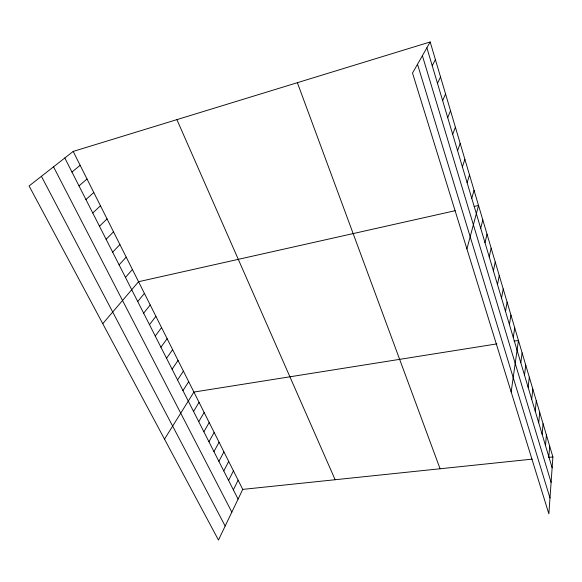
<?xml version="1.0" encoding="UTF-8"?>
<svg xmlns="http://www.w3.org/2000/svg" width="582" height="582" viewBox="0 0 582 582"><rect width="100%" height="100%" fill="white"/><g stroke="black" fill="none" stroke-linecap="round" stroke-linejoin="round"><path stroke-width="0.87" d="M552.9 456.965L548.862 513.833L412.522 73.077L430.185 41.962L552.9 456.965L548.564 457.423M548.848 456.775L549.67 446.038M545.516 445.608L546.396 434.965M542.133 434.274L543.071 423.725M538.706 422.779L539.703 412.332M535.229 411.125L536.284 400.78M531.708 399.296L532.821 389.06M528.129 387.292L529.307 377.172M524.498 375.121L525.742 365.118M520.81 362.761L522.119 352.881M511.163 391.948L518.453 340.463L514.124 341.154M513.273 337.487L514.728 327.862M509.417 324.56L510.945 315.073M505.503 311.443L507.104 302.094M501.531 298.115L503.212 288.919M497.501 284.583L499.254 275.541M493.398 270.841L495.238 261.958M489.236 256.88L491.157 248.158M485.01 242.701L487.018 234.153M480.71 228.297L482.805 219.923M466.917 248.929L478.535 205.461L474.192 206.435M471.769 198.317L474.061 190.329M467.12 182.726L469.507 174.935M462.392 166.867L464.88 159.293M457.583 150.731L460.173 143.383M452.687 134.318L455.393 127.196M447.704 117.622L450.526 110.74M442.64 100.628L445.572 93.993M73.186 151.429L242.738 489.389L218.461 540.038L29.1 185.956L73.186 151.429L430.185 41.962M437.482 83.328L440.538 76.955M233.367 489.848L238.118 480.179M228.602 480.456L233.44 470.86M223.772 470.962L228.704 461.424M432.23 65.715L435.409 59.611M218.89 461.344L223.917 451.872M213.943 451.61L219.065 442.211M208.938 441.753L214.161 432.426M203.875 431.771L209.193 422.525M198.738 421.666L204.158 412.493M193.544 411.438L199.066 402.344M164.502 439.134L193.908 392.064L496.89 343.889M182.952 390.58L188.692 381.654M177.554 379.951L183.403 371.12M172.083 369.184L178.041 360.44M166.547 358.272L172.621 349.629M160.93 347.221L167.121 338.673M155.241 336.025L161.556 327.579M149.479 324.683L155.918 316.339M143.645 313.181L150.207 304.953M137.723 301.527L144.416 293.408M102.759 323.687L138.545 281.717L455.175 210.699M125.457 277.381L132.42 269.502M119.099 264.868L126.207 257.113M112.653 252.173L119.907 244.556M106.12 239.297L113.512 231.818M99.486 226.238L107.03 218.897M92.749 212.983L100.46 205.795M85.925 199.539L93.789 192.497M78.992 185.891L87.016 179.009M71.957 172.039L80.149 165.324M242.738 489.389L532.152 459.14M41.402 176.324L225.161 526.055M53.529 166.823L231.832 512.153M64.82 157.984L238.074 499.116M176.899 119.63L335.145 479.735M297.373 82.688L440.079 468.765M417.512 64.289L549.99 498.017M422.387 55.705L551.096 482.376M426.882 47.789L552.129 467.797"/></g></svg>
